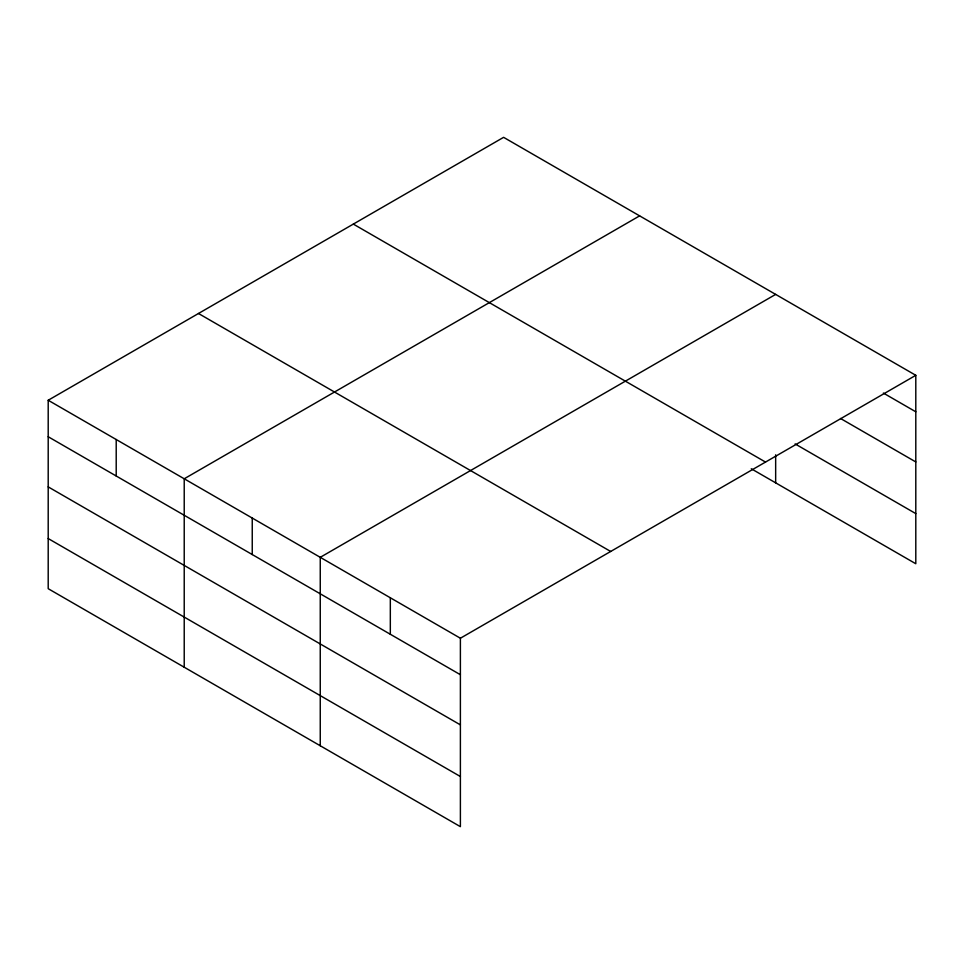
<?xml version="1.0" encoding="UTF-8"?>
<svg xmlns="http://www.w3.org/2000/svg" width="964" height="964" viewBox="0 0 964 964"><rect width="100%" height="100%" fill="white"/><g stroke="black" fill="none" stroke-linecap="round" stroke-linejoin="round"><path stroke-width="1.45" d="M48.2 400.253L460.394 638.228L460.394 826.666L48.2 588.691L48.2 400.253L503.606 137.334L915.8 375.309L915.8 563.747L751.269 468.757M639.626 215.864L184.22 478.783L184.22 667.221M775.659 294.394L320.253 557.325L320.253 745.762M460.394 638.228L915.8 375.309M883.361 393.059L915.8 411.797M840.536 418.484L915.8 461.937M795.119 443.922L915.8 513.607M353.318 224.094L765.512 462.069M198.488 313.493L610.682 551.468M48.2 436.74L460.394 674.716M48.2 486.88L460.394 724.868M48.2 538.551L460.394 776.526M775.659 454.815L775.659 482.831M390.324 597.776L390.324 634.264M252.243 518.054L252.243 554.541M116.21 439.524L116.21 475.999"/></g></svg>
